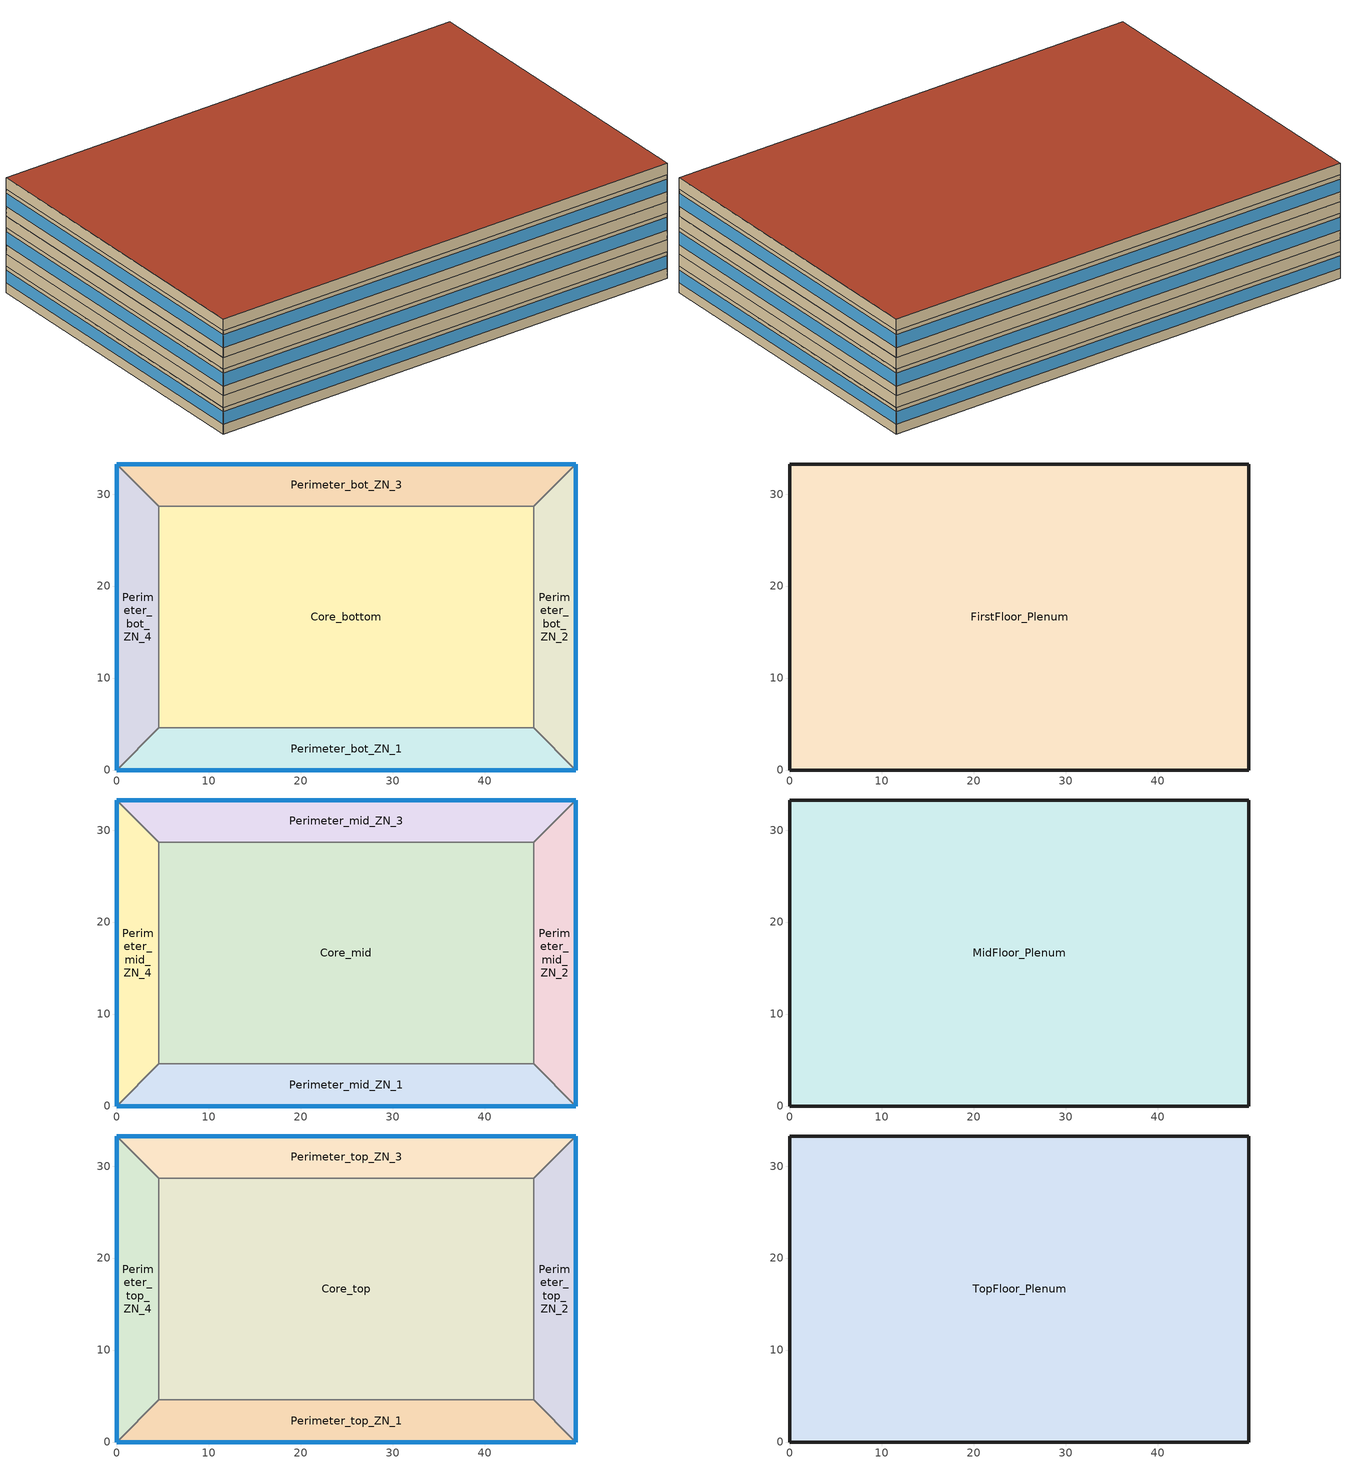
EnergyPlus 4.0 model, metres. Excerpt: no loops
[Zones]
Core_bottom
 floor ground (ext-slab): 45.34,28.7 45.34,4.57 4.57,4.57 4.57,28.7 z0
 wall to Perimeter_bot_ZN_2 (int-walls): 45.34,4.57 45.34,28.7 z0:2.74
 wall to Perimeter_bot_ZN_3 (int-walls): 45.34,28.7 4.57,28.7 z0:2.74
 wall to Perimeter_bot_ZN_1 (int-walls): 4.57,4.57 45.34,4.57 z0:2.74
 wall to Perimeter_bot_ZN_4 (int-walls): 4.57,28.7 4.57,4.57 z0:2.74
Perimeter_bot_ZN_1
 floor ground (ext-slab): 0,0 4.57,4.57 45.34,4.57 49.91,0 z0
 wall outside (ext-walls-steelframe-nonres): 0,0 49.91,0 z0:2.74
 wall to Perimeter_bot_ZN_2 (int-walls): 49.91,0 45.34,4.57 z0:2.74
 wall to Perimeter_bot_ZN_4 (int-walls): 4.57,4.57 0,0 z0:2.74
 window (window-nonres-fixed): 0,0 49.91,0 z1.02:2.33
Perimeter_bot_ZN_2
 floor ground (ext-slab): 49.91,0 45.34,4.57 45.34,28.7 49.91,33.27 z0
 wall outside (ext-walls-steelframe-nonres): 49.91,0 49.91,33.27 z0:2.74
 wall to Perimeter_bot_ZN_3 (int-walls): 49.91,33.27 45.34,28.7 z0:2.74
 window (window-nonres-fixed): 49.91,0 49.91,33.27 z1.02:2.33
Perimeter_bot_ZN_3
 floor ground (ext-slab): 49.91,33.27 45.34,28.7 4.57,28.7 0,33.27 z0
 wall outside (ext-walls-steelframe-nonres): 49.91,33.27 0,33.27 z0:2.74
 wall to Perimeter_bot_ZN_4 (int-walls): 0,33.27 4.57,28.7 z0:2.74
 window (window-nonres-fixed): 49.91,33.27 0,33.27 z1.02:2.33
Perimeter_bot_ZN_4
 floor ground (ext-slab): 0,33.27 4.57,28.7 4.57,4.57 0,0 z0
 wall outside (ext-walls-steelframe-nonres): 0,33.27 0,0 z0:2.74
 window (window-nonres-fixed): 0,33.27 0,0 z1.02:2.33
FirstFloor_Plenum
 floor to Perimeter_bot_ZN_1 (DropCeiling): 45.34,4.57 49.91,0 0,0 4.57,4.57 z2.74
 floor to Perimeter_bot_ZN_2 (DropCeiling): 49.91,0 45.34,4.57 45.34,28.7 49.91,33.27 z2.74
 floor to Perimeter_bot_ZN_3 (DropCeiling): 0,33.27 49.91,33.27 45.34,28.7 4.57,28.7 z2.74
 floor to Perimeter_bot_ZN_4 (DropCeiling): 4.57,28.7 4.57,4.57 0,0 0,33.27 z2.74
 floor to Core_bottom (DropCeiling): 4.57,4.57 4.57,28.7 45.34,28.7 45.34,4.57 z2.74
 wall outside (ext-walls-steelframe-nonres): 49.91,0 49.91,33.27 0,33.27 0,0 49.91,0 z2.74:3.96
Core_mid
 floor to FirstFloor_Plenum (INT-FLOOR-TOPSIDE): 4.57,4.57 4.57,28.7 45.34,28.7 45.34,4.57 z3.96
 wall to Perimeter_mid_ZN_2 (int-walls): 45.34,4.57 45.34,28.7 z3.96:6.71
 wall to Perimeter_mid_ZN_3 (int-walls): 45.34,28.7 4.57,28.7 z3.96:6.71
 wall to Perimeter_mid_ZN_1 (int-walls): 4.57,4.57 45.34,4.57 z3.96:6.71
 wall to Perimeter_mid_ZN_4 (int-walls): 4.57,28.7 4.57,4.57 z3.96:6.71
Perimeter_mid_ZN_1
 floor to FirstFloor_Plenum (INT-FLOOR-TOPSIDE): 0,0 4.57,4.57 45.34,4.57 49.91,0 z3.96
 wall outside (ext-walls-steelframe-nonres): 0,0 49.91,0 z3.96:6.71
 wall to Perimeter_mid_ZN_2 (int-walls): 49.91,0 45.34,4.57 z3.96:6.71
 wall to Perimeter_mid_ZN_4 (int-walls): 4.57,4.57 0,0 z3.96:6.71
 window (window-nonres-fixed): 0,0 49.91,0 z4.98:6.29
Perimeter_mid_ZN_2
 floor to FirstFloor_Plenum (INT-FLOOR-TOPSIDE): 49.91,0 45.34,4.57 45.34,28.7 49.91,33.27 z3.96
 wall outside (ext-walls-steelframe-nonres): 49.91,0 49.91,33.27 z3.96:6.71
 wall to Perimeter_mid_ZN_3 (int-walls): 49.91,33.27 45.34,28.7 z3.96:6.71
 window (window-nonres-fixed): 49.91,0 49.91,33.27 z4.98:6.29
Perimeter_mid_ZN_3
 floor to FirstFloor_Plenum (INT-FLOOR-TOPSIDE): 49.91,33.27 45.34,28.7 4.57,28.7 0,33.27 z3.96
 wall outside (ext-walls-steelframe-nonres): 49.91,33.27 0,33.27 z3.96:6.71
 wall to Perimeter_mid_ZN_4 (int-walls): 0,33.27 4.57,28.7 z3.96:6.71
 window (window-nonres-fixed): 49.91,33.27 0,33.27 z4.98:6.29
Perimeter_mid_ZN_4
 floor to FirstFloor_Plenum (INT-FLOOR-TOPSIDE): 0,33.27 4.57,28.7 4.57,4.57 0,0 z3.96
 wall outside (ext-walls-steelframe-nonres): 0,33.27 0,0 z3.96:6.71
 window (window-nonres-fixed): 0,33.27 0,0 z4.98:6.29
MidFloor_Plenum
 floor to Perimeter_mid_ZN_1 (DropCeiling): 0,0 4.57,4.57 45.34,4.57 49.91,0 z6.71
 floor to Perimeter_mid_ZN_2 (DropCeiling): 49.91,33.27 49.91,0 45.34,4.57 45.34,28.7 z6.71
 floor to Perimeter_mid_ZN_3 (DropCeiling): 49.91,33.27 45.34,28.7 4.57,28.7 0,33.27 z6.71
 floor to Perimeter_mid_ZN_4 (DropCeiling): 0,33.27 4.57,28.7 4.57,4.57 0,0 z6.71
 floor to Core_mid (DropCeiling): 45.34,28.7 45.34,4.57 4.57,4.57 4.57,28.7 z6.71
 wall outside (ext-walls-steelframe-nonres): 49.91,0 49.91,33.27 0,33.27 0,0 49.91,0 z6.71:7.92
Core_top
 floor to MidFloor_Plenum (INT-FLOOR-TOPSIDE): 45.34,28.7 45.34,4.57 4.57,4.57 4.57,28.7 z7.92
 wall to Perimeter_top_ZN_2 (int-walls): 45.34,4.57 45.34,28.7 z7.92:10.67
 wall to Perimeter_top_ZN_3 (int-walls): 45.34,28.7 4.57,28.7 z7.92:10.67
 wall to Perimeter_top_ZN_1 (int-walls): 4.57,4.57 45.34,4.57 z7.92:10.67
 wall to Perimeter_top_ZN_4 (int-walls): 4.57,28.7 4.57,4.57 z7.92:10.67
Perimeter_top_ZN_1
 floor to MidFloor_Plenum (INT-FLOOR-TOPSIDE): 0,0 4.57,4.57 45.34,4.57 49.91,0 z7.92
 wall outside (ext-walls-steelframe-nonres): 0,0 49.91,0 z7.92:10.67
 wall to Perimeter_top_ZN_2 (int-walls): 49.91,0 45.34,4.57 z7.92:10.67
 wall to Perimeter_top_ZN_4 (int-walls): 4.57,4.57 0,0 z7.92:10.67
 window (window-nonres-fixed): 0,0 49.91,0 z8.95:10.25
Perimeter_top_ZN_2
 floor to MidFloor_Plenum (INT-FLOOR-TOPSIDE): 49.91,0 45.34,4.57 45.34,28.7 49.91,33.27 z7.92
 wall outside (ext-walls-steelframe-nonres): 49.91,0 49.91,33.27 z7.92:10.67
 wall to Perimeter_top_ZN_3 (int-walls): 49.91,33.27 45.34,28.7 z7.92:10.67
 window (window-nonres-fixed): 49.91,0 49.91,33.27 z8.95:10.25
Perimeter_top_ZN_3
 floor to MidFloor_Plenum (INT-FLOOR-TOPSIDE): 49.91,33.27 45.34,28.7 4.57,28.7 0,33.27 z7.92
 wall outside (ext-walls-steelframe-nonres): 49.91,33.27 0,33.27 z7.92:10.67
 wall to Perimeter_top_ZN_4 (int-walls): 0,33.27 4.57,28.7 z7.92:10.67
 window (window-nonres-fixed): 49.91,33.27 0,33.27 z8.95:10.25
Perimeter_top_ZN_4
 floor to MidFloor_Plenum (INT-FLOOR-TOPSIDE): 0,33.27 4.57,28.7 4.57,4.57 0,0 z7.92
 wall outside (ext-walls-steelframe-nonres): 0,33.27 0,0 z7.92:10.67
 window (window-nonres-fixed): 0,33.27 0,0 z8.95:10.25
TopFloor_Plenum
 floor to Perimeter_top_ZN_1 (DropCeiling): 0,0 4.57,4.57 45.34,4.57 49.91,0 z10.67
 floor to Perimeter_top_ZN_2 (DropCeiling): 49.91,0 45.34,4.57 45.34,28.7 49.91,33.27 z10.67
 floor to Perimeter_top_ZN_3 (DropCeiling): 0,33.27 49.91,33.27 45.34,28.7 4.57,28.7 z10.67
 floor to Perimeter_top_ZN_4 (DropCeiling): 0,0 0,33.27 4.57,28.7 4.57,4.57 z10.67
 floor to Core_top (DropCeiling): 4.57,28.7 45.34,28.7 45.34,4.57 4.57,4.57 z10.67
 wall outside (ext-walls-steelframe-nonres): 49.91,0 49.91,33.27 0,33.27 0,0 49.91,0 z10.67:11.89
 roof outside (roof-IEAD-nonres): 49.91,0 49.91,33.27 0,33.27 0,0 z11.89
[Site:Location]
USA CA-LOS ANGELES: Latitude {deg}=33.92; Longitude {deg}=-118.4; Time Zone {hr}=-8; Elevation {m}=32
[SizingPeriod:DesignDay] Barometric Pressure {Pa}=100941; Rain {0-no,1-yes}=0; Snow on ground {0-no,1-yes}=0; Day of Month=21; Daylight Savings Time Indicator=0; Humidity Indicating Type=WetBulb
Name | Maximum Dry-Bulb Temperature {C} | Daily Temp Range {C} | Humidity Indicating Conditions at Maximum Dry-Bulb | Wind Speed {m/s} design conditions vs. traditional 6.71 m/s (15 mph) | Wind Direction {Degrees; N=0, S=180} | Clearness {0.0 to 1.1} | Month | Day Type | Wind Speed {m/s} design conditions vs. traditional 3.35 m/s (7mph)
LOS_ANGELES Ann Htg 99.6% Condns DB | 6.6 | 0 | 6.6 | 2.5 | 80 | 0 | 1 | WinterDesignDay
LOS_ANGELES Ann Clg .4% Condns WB=>MDB | 25.5 | 6 | 21.1 |  | 250 | 1 | 8 | SummerDesignDay | 4.2
[Site:GroundTemperature:BuildingSurface]
20.133, 20.114, 20.098, 20.195, 20.555, 20.958, 22.367, 22.7, 22.775, 21.957, 20.592, 20.216
[Site:WaterMainsTemperature]
Calculation Method=CORRELATION; Annual Average Outdoor Air Temperature {C}=16.64; Maximum Difference In Monthly Average Outdoor Air Temperatures {deltaC}=6.8
[Building]
Benchmark Medium Office Post-1980 V1.2_4.0: North Axis=0; Terrain=City; Loads Convergence Tolerance Value=0.04; Temperature Convergence Tolerance Value=0.2; Solar Distribution=FullInteriorAndExterior; Maximum Number of Warmup Days=25
[Construction]
ext-walls-steelframe-nonres: Wood Siding, Steel Frame NonRes Wall Insulation, 1/2IN Gypsum
roof-IEAD-nonres: Roof Membrane, IEAD NonRes Roof Insulation, Metal Decking
ext-slab: HW CONCRETE, CP02 CARPET PAD
int-walls: 1/2IN Gypsum, 1/2IN Gypsum
INT-FLOOR-TOPSIDE: MAT-CC05 4 HW CONCRETE, CP02 CARPET PAD
DropCeiling: Std AC02
window-nonres-fixed: ExistingBuildingNonRes Fixed Assembly Window
InteriorFurnishings: Std Wood 6inch
[Material] Thermal Absorptance=0.9
Name | Roughness | Thickness {m} | Conductivity {W/m-K} | Density {kg/m3} | Specific Heat {J/kg-K} | Solar Absorptance | Visible Absorptance | Density | Specific Heat
Steel Frame NonRes Wall Insulation | MediumRough | 0.0235471 | 0.049 | 265 | 836.8 | 0.7 | 0.7
IEAD NonRes Roof Insulation | MediumRough | 0.0739805 | 0.049 |  |  | 0.7 | 0.7 | 265 | 836.8
Wood Siding | MediumSmooth | 0.01 | 0.11 | 544.62 | 1210 | 0.78 | 0.78
1/2IN Gypsum | Smooth | 0.0127 | 0.16 | 784.9 | 830 | 0.92 | 0.92
HW CONCRETE; MAT-CC05 4 HW CONCRETE | Rough | 0.1016 | 1.311 | 2240 | 836.8 | 0.7 | 0.7
Roof Membrane | VeryRough | 0.0095 | 0.16 | 1121.29 | 1460 | 0.7 | 0.7
Metal Decking | MediumSmooth | 0.0015 | 45.006 | 7680 | 418.4 | 0.7 | 0.3
Std AC02 | MediumSmooth | 0.0127 | 0.057 | 288 | 1339 | 0.7 | 0.2
Std Wood 6inch | MediumSmooth | 0.15 | 0.12 | 540 | 1210 | 0.7 | 0.7
[Material:NoMass]
CP02 CARPET PAD: Roughness=VeryRough; Thermal Resistance {(m2-K)/W}=0.2165; Thermal Absorptance=0.9; Solar Absorptance=0.7; Visible Absorptance=0.8
[WindowMaterial:SimpleGlazingSystem]
ExistingBuildingNonRes Fixed Assembly Window: U-Factor=6.92716; Solar Heat Gain Coefficient=0.44
[Zone] Type=1; Multiplier=1
Name | Ceiling Height | Volume | Part of Total Floor Area
Core_bottom; Core_mid; Core_top | 2.7432 | 2698.04 | Yes
FirstFloor_Plenum; MidFloor_Plenum; TopFloor_Plenum | 1.2192 | 2024.76 | No
Perimeter_bot_ZN_1; Perimeter_bot_ZN_3; Perimeter_mid_ZN_1; Perimeter_mid_ZN_3; Perimeter_top_ZN_1; Perimeter_top_ZN_3 | 2.7432 | 568.77 | Yes
Perimeter_bot_ZN_2; Perimeter_mid_ZN_2; Perimeter_top_ZN_2 | 2.7432 | 360.0785 | Yes
Perimeter_bot_ZN_4; Perimeter_mid_ZN_4 | 2.7432 | 360.0548 | Yes
Perimeter_top_ZN_4 | 3.0488 | 360.0548 | Yes
[People] Schedule=BLDG_OCC_SCH; Number of People Calculation Method=Area/Person; Zone Area per Person=18.58; Fraction Radiant=0.3; User Specified Sensible Fraction=AUTOCALCULATE; Activity Level Schedule=ACTIVITY_SCH; Enable ASHRAE 55 Comfort Warnings=No; MRT Calculation=ZoneAveraged; Work Efficiency Schedule=WORK_EFF_SCH; Clothing Schedule=CLOTHING_SCH; Air Velocity Schedule=AIR_VELO_SCH; Thermal Comfort Report=FANGER
Name | Zone
Core_bottom People | Core_bottom
Core_mid People | Core_mid
Core_top People | Core_top
Perimeter_bot_ZN_1 People | Perimeter_bot_ZN_1
Perimeter_bot_ZN_2 People | Perimeter_bot_ZN_2
Perimeter_bot_ZN_3 People | Perimeter_bot_ZN_3
Perimeter_bot_ZN_4 People | Perimeter_bot_ZN_4
Perimeter_mid_ZN_1 People | Perimeter_mid_ZN_1
Perimeter_mid_ZN_2 People | Perimeter_mid_ZN_2
Perimeter_mid_ZN_3 People | Perimeter_mid_ZN_3
Perimeter_mid_ZN_4 People | Perimeter_mid_ZN_4
Perimeter_top_ZN_1 People | Perimeter_top_ZN_1
Perimeter_top_ZN_2 People | Perimeter_top_ZN_2
Perimeter_top_ZN_3 People | Perimeter_top_ZN_3
Perimeter_top_ZN_4 People | Perimeter_top_ZN_4
[Lights] Schedule=BLDG_LIGHT_SCH; Design Level Calculation Method=Watts/Area; Watts per Zone Area {W/m2}=16.89; Return Air Fraction=0.4; Fraction Radiant=0.4; Fraction Visible=0.2; Fraction Replaceable=1; Return Air Fraction is Calculated from Plenum Temperature=No
Name | Zone
Core_bottom_Lights | Core_bottom
Core_mid_Lights | Core_mid
Core_top_Lights | Core_top
Perimeter_bot_ZN_1_Lights | Perimeter_bot_ZN_1
Perimeter_bot_ZN_2_Lights | Perimeter_bot_ZN_2
Perimeter_bot_ZN_3_Lights | Perimeter_bot_ZN_3
Perimeter_bot_ZN_4_Lights | Perimeter_bot_ZN_4
Perimeter_mid_ZN_1_Lights | Perimeter_mid_ZN_1
Perimeter_mid_ZN_2_Lights | Perimeter_mid_ZN_2
Perimeter_mid_ZN_3_Lights | Perimeter_mid_ZN_3
Perimeter_mid_ZN_4_Lights | Perimeter_mid_ZN_4
Perimeter_top_ZN_1_Lights | Perimeter_top_ZN_1
Perimeter_top_ZN_2_Lights | Perimeter_top_ZN_2
Perimeter_top_ZN_3_Lights | Perimeter_top_ZN_3
Perimeter_top_ZN_4_Lights | Perimeter_top_ZN_4
[ElectricEquipment] Fraction Latent=0; Fraction Radiant=0.5; Fraction Lost=0
Name | Zone | Schedule | Design Level Calculation Method | Watts per Zone Floor Area {W/m2} | Design Level {W}
Core_bottom_PlugMisc_Equip | Core_bottom | BLDG_EQUIP_SCH | Watts/Area | 8.07
Core_mid_PlugMisc_Equip | Core_mid | BLDG_EQUIP_SCH | Watts/Area | 8.07
Core_top_PlugMisc_Equip | Core_top | BLDG_EQUIP_SCH | Watts/Area | 8.07
Perimeter_bot_ZN_1_PlugMisc_Equip | Perimeter_bot_ZN_1 | BLDG_EQUIP_SCH | Watts/Area | 8.07
Perimeter_bot_ZN_2_PlugMisc_Equip | Perimeter_bot_ZN_2 | BLDG_EQUIP_SCH | Watts/Area | 8.07
Perimeter_bot_ZN_3_PlugMisc_Equip | Perimeter_bot_ZN_3 | BLDG_EQUIP_SCH | Watts/Area | 8.07
Perimeter_bot_ZN_4_PlugMisc_Equip | Perimeter_bot_ZN_4 | BLDG_EQUIP_SCH | Watts/Area | 8.07
Perimeter_mid_ZN_1_PlugMisc_Equip | Perimeter_mid_ZN_1 | BLDG_EQUIP_SCH | Watts/Area | 8.07
Perimeter_mid_ZN_2_PlugMisc_Equip | Perimeter_mid_ZN_2 | BLDG_EQUIP_SCH | Watts/Area | 8.07
Perimeter_mid_ZN_3_PlugMisc_Equip | Perimeter_mid_ZN_3 | BLDG_EQUIP_SCH | Watts/Area | 8.07
Perimeter_mid_ZN_4_PlugMisc_Equip | Perimeter_mid_ZN_4 | BLDG_EQUIP_SCH | Watts/Area | 8.07
Perimeter_top_ZN_1_PlugMisc_Equip | Perimeter_top_ZN_1 | BLDG_EQUIP_SCH | Watts/Area | 8.07
Perimeter_top_ZN_2_PlugMisc_Equip | Perimeter_top_ZN_2 | BLDG_EQUIP_SCH | Watts/Area | 8.07
Perimeter_top_ZN_3_PlugMisc_Equip | Perimeter_top_ZN_3 | BLDG_EQUIP_SCH | Watts/Area | 8.07
Perimeter_top_ZN_4_PlugMisc_Equip | Perimeter_top_ZN_4 | BLDG_EQUIP_SCH | Watts/Area | 8.07
Core_bottom_Elevators_Equip | Core_bottom | BLDG_ELEVATORS | EquipmentLevel |  | 32109.9
[Exterior:Lights]
Exterior Facade Lighting: Schedule=ALWAYS_ON; Design Level=2179; Control Option=AstronomicalClock
[ZoneInfiltration:DesignFlowRate] Design Volume Flow Rate Calculation Method=Flow/ExteriorArea; Flow per Exterior Surface Area {m3/s/m2}=0.001133; Constant Term Coefficient=1; Temperature Term Coefficient=0; Velocity Term Coefficient=0; Velocity Squared Term Coefficient=0
Name | Zone | Schedule
FirstFloor_Plenum_Infiltration | FirstFloor_Plenum | ALWAYS_ON
MidFloor_Plenum_Infiltration | MidFloor_Plenum | ALWAYS_ON
Perimeter_bot_ZN_1_Infiltration | Perimeter_bot_ZN_1 | INFIL_QUARTER_ON_SCH
Perimeter_bot_ZN_2_Infiltration | Perimeter_bot_ZN_2 | INFIL_QUARTER_ON_SCH
Perimeter_bot_ZN_3_Infiltration | Perimeter_bot_ZN_3 | INFIL_QUARTER_ON_SCH
Perimeter_bot_ZN_4_Infiltration | Perimeter_bot_ZN_4 | INFIL_QUARTER_ON_SCH
Perimeter_mid_ZN_1_Infiltration | Perimeter_mid_ZN_1 | INFIL_QUARTER_ON_SCH
Perimeter_mid_ZN_2_Infiltration | Perimeter_mid_ZN_2 | INFIL_QUARTER_ON_SCH
Perimeter_mid_ZN_3_Infiltration | Perimeter_mid_ZN_3 | INFIL_QUARTER_ON_SCH
Perimeter_mid_ZN_4_Infiltration | Perimeter_mid_ZN_4 | INFIL_QUARTER_ON_SCH
Perimeter_top_ZN_1_Infiltration | Perimeter_top_ZN_1 | INFIL_QUARTER_ON_SCH
Perimeter_top_ZN_2_Infiltration | Perimeter_top_ZN_2 | INFIL_QUARTER_ON_SCH
Perimeter_top_ZN_3_Infiltration | Perimeter_top_ZN_3 | INFIL_QUARTER_ON_SCH
Perimeter_top_ZN_4_Infiltration | Perimeter_top_ZN_4 | INFIL_QUARTER_ON_SCH
TopFloor_Plenum_Infiltration | TopFloor_Plenum | ALWAYS_ON
[InternalMass] Construction=InteriorFurnishings
Name | Zone | Surface Area
Core_bottom Internal Mass | Core_bottom | 1967.07
Core_mid Internal Mass | Core_mid | 1967.07
Core_top Internal Mass | Core_top | 1967.07
Perimeter_bot_ZN_1 Internal Mass | Perimeter_bot_ZN_1 | 414.6763
Perimeter_bot_ZN_2 Internal Mass | Perimeter_bot_ZN_2 | 262.5244
Perimeter_bot_ZN_3 Internal Mass | Perimeter_bot_ZN_3 | 414.6763
Perimeter_bot_ZN_4 Internal Mass | Perimeter_bot_ZN_4 | 262.5072
Perimeter_mid_ZN_1 Internal Mass | Perimeter_mid_ZN_1 | 414.6763
Perimeter_mid_ZN_2 Internal Mass | Perimeter_mid_ZN_2 | 262.5244
Perimeter_mid_ZN_3 Internal Mass | Perimeter_mid_ZN_3 | 414.6763
Perimeter_mid_ZN_4 Internal Mass | Perimeter_mid_ZN_4 | 262.5072
Perimeter_top_ZN_1 Internal Mass | Perimeter_top_ZN_1 | 414.6763
Perimeter_top_ZN_2 Internal Mass | Perimeter_top_ZN_2 | 262.5244
Perimeter_top_ZN_3 Internal Mass | Perimeter_top_ZN_3 | 414.6763
Perimeter_top_ZN_4 Internal Mass | Perimeter_top_ZN_4 | 262.5072
[AirLoopHVAC:ReturnPlenum]
Name | Zone
VAV_2 Return Plenum | MidFloor_Plenum
VAV_1 Return Plenum | FirstFloor_Plenum
VAV_3 Return Plenum | TopFloor_Plenum
[AvailabilityManager:NightCycle] Availability Schedule=ALWAYS_ON; Fan Schedule=HVACOperationSchd; Control Type {CycleOnAny | CycleOnControlZone | CycleOnAnyZoneFansOnly}=CycleOnAny; Thermostat Tolerance {delta C}=1; Cycling Run Time {s}=1800
VAV_1 Availability Manager; VAV_2 Availability Manager; VAV_3 Availability Manager
[UtilityCost:Tariff] Group=Comm Elect
Name | Output Meter | Conversion Factor Choice | Time of Use Period Schedule | Season Schedule | Demand Window Length | Monthly Charge or Variable
SCE_TOU-8_GeneralServiceLarge | Electricity:Facility | kWh | SCETOUSched | SCESeasonsSchedule | HalfHour | 246.33
SCE_GS-2_GeneralService | Electricity:Facility | kWh | SCETOUSched | SCESeasonsSchedule | HalfHour | 74.03
SCE_GS-1_GeneralService | Electricity:Facility | kWh |  | SCESeasonsSchedule | HalfHour | 15.25
CA_EIAMonthlyRateGas | Gas:Facility | MCF |  |  |  | 0
[UtilityCost:Charge:Simple]
Name | Charge Variable | Tariff | Source Variable | Season | Category Variable | Cost per Unit Value or Variable
 | SummerDeliveryOnPeakEnergyCharge | SCE_TOU-8_GeneralServiceLarge | PeakEnergy | Summer | EnergyCharges | 0.01676
 | SummerDeliveryOffPeakEnergyCharge | SCE_TOU-8_GeneralServiceLarge | OffPeakEnergy | Summer | EnergyCharges | 0.01676
 | SummerDeliveryMidPeakEnergyCharge | SCE_TOU-8_GeneralServiceLarge | MidPeakEnergy | Summer | EnergyCharges | 0.01676
 | WinterDeliveryOffPeakEnergyCharge | SCE_TOU-8_GeneralServiceLarge | OffPeakEnergy | Winter | EnergyCharges | 0.01676
 | WinterDeliveryMidPeakEnergyCharge | SCE_TOU-8_GeneralServiceLarge | MidPeakEnergy | Winter | EnergyCharges | 0.01676
 | FacilitiesDemandCharge | SCE_TOU-8_GeneralServiceLarge | TotalDemand | Annual | DemandCharges | 6.35
 | SummerTOUOnPeakDemandCharge | SCE_TOU-8_GeneralServiceLarge | PeakDemand | Summer | DemandCharges | 8.84
 | SummerTOUMidPeakDemandCharge | SCE_TOU-8_GeneralServiceLarge | MidPeakDemand | Summer | DemandCharges | 0.76
 | TransformerDemandCharge | SCE_TOU-8_GeneralServiceLarge | TotalDemand | Annual | DemandCharges | 1
 | PowerFactorDemandCharge | SCE_TOU-8_GeneralServiceLarge | TotalDemand | Annual | DemandCharges | 0.23
 | TaxofEightPercent | SCE_TOU-8_GeneralServiceLarge | SubTotal | Annual | Taxes | 0.08
 | AnnualDeliveryEnergyCharge | SCE_GS-2_GeneralService | totalEnergy | Annual | EnergyCharges | 0.0189
 | AnnualFacilityDemandURGCharge | SCE_GS-2_GeneralService | totalDemand | Annual | DemandCharges | 0.77
 | AnnualFacilityDemandDelivCharge | SCE_GS-2_GeneralService | totalDemand | Annual | DemandCharges | 5.44
 | SummerTimeRelatedDemandCharge | SCE_GS-2_GeneralService | totalDemand | Summer | DemandCharges | 1.87
 | SummerTimeDemandDelivCharge | SCE_GS-2_GeneralService | totalDemand | Summer | DemandCharges | 7.04
 | TaxofEightPercent | SCE_GS-2_GeneralService | SubTotal | Annual | Taxes | 0.08
 | SummerEnergyCharge | SCE_GS-1_GeneralService | totalEnergy | Summer | EnergyCharges | 0.0808
 | WinterEnergyCharge | SCE_GS-1_GeneralService | totalEnergy | Winter | EnergyCharges | 0.0351
 | AnnualDeliveryEnergyCharge | SCE_GS-1_GeneralService | totalEnergy | Annual | EnergyCharges | 0.0694
 | taxofEightPercent | SCE_GS-1_GeneralService | SubTotal | Summer | Taxes | 0.08
 | MonthlyRateGasCharge | CA_EIAMonthlyRateGas | totalEnergy | Annual | EnergyCharges | CA_MonthlyGasRates
 | TaxofEightPercent | CA_EIAMonthlyRateGas | SubTotal | Annual | Taxes | 0.08
[UtilityCost:Qualify] Variable=TotalDemand; Season=Annual; Threshold Test=Count
Name | Tariff | Qualify Type | Threshold Value or Variable | Number of Months
MinDemand500kw | SCE_TOU-8_GeneralServiceLarge | Minimum | 500 | 12
MaxDemand500kw | SCE_GS-2_GeneralService | Maximum | 500 | 1
MinDemand20kw | SCE_GS-2_GeneralService | Minimum | 20 | 12
MaxDemand20kw | SCE_GS-1_GeneralService | Maximum | 20 | 1
[UtilityCost:Charge:Block]
Charge Variable=AnnualUtilityRetained; Tariff=SCE_GS-2_GeneralService; Source Variable=TotalEnergy; Season=Annual; Category Variable=EnergyCharges; Block Size Multiplier Value or Variable=totalDemand; Block Size 1 Value or Variable=300; Block 1 Cost per Unit Value or Variable=0.0694; Block Size 2 Value or Variable=remaining; Block 2 Cost per Unit Value or Variable=0.0791
[UtilityCost:Variable]
CA_MonthlyGasRates: Tariff=CA_EIAMonthlyRateGas; January Value=9.37; February Value=8.88; March Value=8.2; April Value=7.29; May Value=7.82; June Value=8.26; July Value=8.23; August Value=8.21; September Value=7.9; October Value=8.09; November Value=7.64; December Value=8.43
[Schedule:Compact]
ALWAYS_ON: Through: 12/31, For: AllDays, Until: 24:00, 1
ACTIVITY_SCH: Through: 12/31, For: AllDays, Until: 24:00, 120
AIR_VELO_SCH: Through: 12/31, For: AllDays, Until: 24:00, 0.2
BLDG_ELEVATORS: Through: 12/31, For: Weekdays SummerDesignDay, Until: 07:00, 0, Until: 08:00, 0.35, Until: 09:00, 0.69, Until: 10:00, 0.43, Until: 11:00, 0.37, Until: 12:00, 0.43, Until: 13:00, 0.58, Until: 14:00, 0.48, Until: 15:00, 0.37, Until: 16:00, 0.37, Until: 17:00, 0.46, Until: 18:00, 0.62, Until: 19:00, 0.12, Until: 20:00, 0.04, Until: 21:00, 0.04, Until: 24:00, 0, For: Saturday WinterDesignDay, Until: 07:00, 0, Until: 08:00, 0.16, Until: 09:00, 0.14, Until: 10:00, 0.21, Until: 11:00, 0.18, Until: 12:00, 0.25, Until: 13:00, 0.21, Until: 14:00, 0.13, Until: 15:00, 0.08, Until: 16:00, 0.04, Until: 17:00, 0.05, Until: 18:00, 0.06, Until: 24:00, 0, For: Sunday Holidays AllOtherDays, Until: 24:00, 0
BLDG_EQUIP_SCH: Through: 12/31, For: Weekdays, Until: 08:00, 0.4, Until: 12:00, 0.9, Until: 13:00, 0.8, Until: 17:00, 0.9, Until: 18:00, 0.5, Until: 24:00, 0.4, For: SummerDesignDay, Until: 24:00, 1, For: Saturday, Until: 06:00, 0.3, Until: 08:00, 0.4, Until: 12:00, 0.5, Until: 17:00, 0.35, Until: 24:00, 0.3, For: WinterDesignDay, Until: 24:00, 0, For: Sunday Holidays AllOtherDays, Until: 24:00, 0.3
BLDG_LIGHT_SCH: Through: 12/31, For: Weekdays, Until: 05:00, 0.05, Until: 07:00, 0.1, Until: 08:00, 0.3, Until: 17:00, 0.9, Until: 18:00, 0.5, Until: 20:00, 0.3, Until: 22:00, 0.2, Until: 23:00, 0.1, Until: 24:00, 0.05, For: SummerDesignDay, Until: 24:00, 1, For: Saturday, Until: 06:00, 0.05, Until: 08:00, 0.1, Until: 12:00, 0.3, Until: 17:00, 0.15, Until: 24:00, 0.05, For: WinterDesignDay, Until: 24:00, 0, For: Sunday Holidays AllOtherDays, Until: 24:00, 0.05
BLDG_OCC_SCH: Through: 12/31, For: Weekdays, Until: 06:00, 0, Until: 07:00, 0.1, Until: 08:00, 0.2, Until: 12:00, 0.95, Until: 13:00, 0.5, Until: 17:00, 0.95, Until: 18:00, 0.3, Until: 20:00, 0.1, Until: 24:00, 0.05, For: SummerDesignDay, Until: 06:00, 0, Until: 22:00, 1, Until: 24:00, 0.05, For: Saturday, Until: 06:00, 0, Until: 08:00, 0.1, Until: 12:00, 0.3, Until: 17:00, 0.1, Until: 19:00, 0, Until: 24:00, 0, For: WinterDesignDay, Until: 24:00, 0, For: Sunday Holidays AllOtherDays, Until: 06:00, 0, Until: 18:00, 0, Until: 24:00, 0
CLOTHING_SCH: Through: 04/30, For: AllDays, Until: 24:00, 1, Through: 09/30, For: AllDays, Until: 24:00, 0.5, Through: 12/31, For: AllDays, Until: 24:00, 1
INFIL_QUARTER_ON_SCH: Through: 12/31, For: Weekdays SummerDesignDay, Until: 06:00, 1, Until: 22:00, 0.25, Until: 24:00, 1, For: Saturday WinterDesignDay, Until: 06:00, 1, Until: 18:00, 0.25, Until: 24:00, 1, For: Sunday Holidays AllOtherDays, Until: 24:00, 1
WORK_EFF_SCH: Through: 12/31, For: AllDays, Until: 24:00, 0
HVACOperationSchd: Through: 12/31, For: Weekdays SummerDesignDay, Until: 06:00, 0, Until: 22:00, 1, Until: 24:00, 0, For: Saturday WinterDesignDay, Until: 06:00, 0, Until: 18:00, 1, Until: 24:00, 0, For: Sunday Holidays AllOtherDays, Until: 24:00, 0
SCESeasonsSchedule: Through: 5/31, For: AllDays, Until: 24:00, 1, Through: 9/30, For: AllDays, Until: 24:00, 3, Through: 12/31, For: AllDays, Until: 24:00, 1
SCETOUSched: Through: 5/31, For: WeekDays, Until: 8:00, 3, Until: 21:00, 4, Until: 24:00, 3, For: AllOtherDays, Until: 24:00, 3, Through: 9/30, For: WeekDays, Until: 8:00, 3, Until: 12:00, 4, Until: 18:00, 1, Until: 23:00, 4, Until: 24:00, 3, For: AllOtherDays, Until: 24:00, 3, Through: 12/31, For: WeekDays, Until: 8:00, 3, Until: 21:00, 4, Until: 24:00, 3, For: AllOtherDays, Until: 24:00, 3
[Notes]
DOE Commercial Building Benchmark
Medium Office, post-1980 existing building construction
ASHRAE Standard 90.1-1989
Description:  Three story, 15 zone office building.
Form:         Area = 4,982 m2 (53,628 ft2); Number of Stories = 3; Shape = rectangle, Aspect ratio = 1.5
Envelope:     Envelope thermal properties vary with climate according to ASHRAE Standard 90.1-1989.
Opaque constructions: steel frame walls; built-up flat roof (insulation above deck); slab-on-grade floor
Windows: window-to-wall ratio = 33.0%, equal distribution of windows
Infiltration in perimeter zones only
= 1.5 cfm/ft2 above grade wall area at 0.3 in wc (75 Pa) adjusted to 0.016 in wc (4 Pa).
25% of full value when ventilation system on.
HVAC:         Packaged MZVAV with plenum zones, gas furnace, hot water reheat (with associated boiler)
Economizer per 90.1-2004
Int. gains:   lights = 16.89 W/m2 (1.6 W/ft2) (building area method);
elec. plug loads = 8.07 W/m2 (0.75 W/ft2)
gas plug load = 0 W/m2 (0 W/ft2)
people = 268 total; 5.38/100 m2 (5.0/1000 ft2)
elevators = 2 @ 20 HP each, 91% motor efficiency
Detached Shading:               None
Daylight:                       None
Natural Ventilation:            None
Zonal Equipment:                None
Air Primary Loops:              VAV
Plant Loops:                    SHWSys1; HeatSys1
System Equipment Autosize:      Yes
Purchased Cooling:              None
Purchased Heating:              None
Coils:                          Coil:Cooling:DX:TwoSpeed; Coil:Heating:Gas; Coil:Heating:Water
Pumps:                          Yes
Boilers:                        Boiler:HotWater (gas-fired)
Chillers:                       None
Reference citation for the Commercial Building Benchmarks:
Deru, M.; Field, K.; Studer, D.; Benne, K.; Griffith, B.; Torcellini, P;
Halverson, M.; Winiarski, D.; Liu, B.; Rosenberg, M.; Huang, J.;
Yazdanian, M.; Crawley, D. (2009).
DOE Commercial Building Research Benchmarks for Commercial Buildings.
Washington, DC: U.S. Department of Energy, Energy Efficiency and
Renewable Energy, Office of Building Technologies.
WeatherFileName=USA_CA_Los.Angeles_TMY2.epw
LOS_ANGELES_CA_USA Annual Heating 99.6%, MaxDB=6.6°C
LOS_ANGELES_CA_USA Annual Cooling (WB=>MDB) .4%, MDB=25.5°C WB=21.1°C
